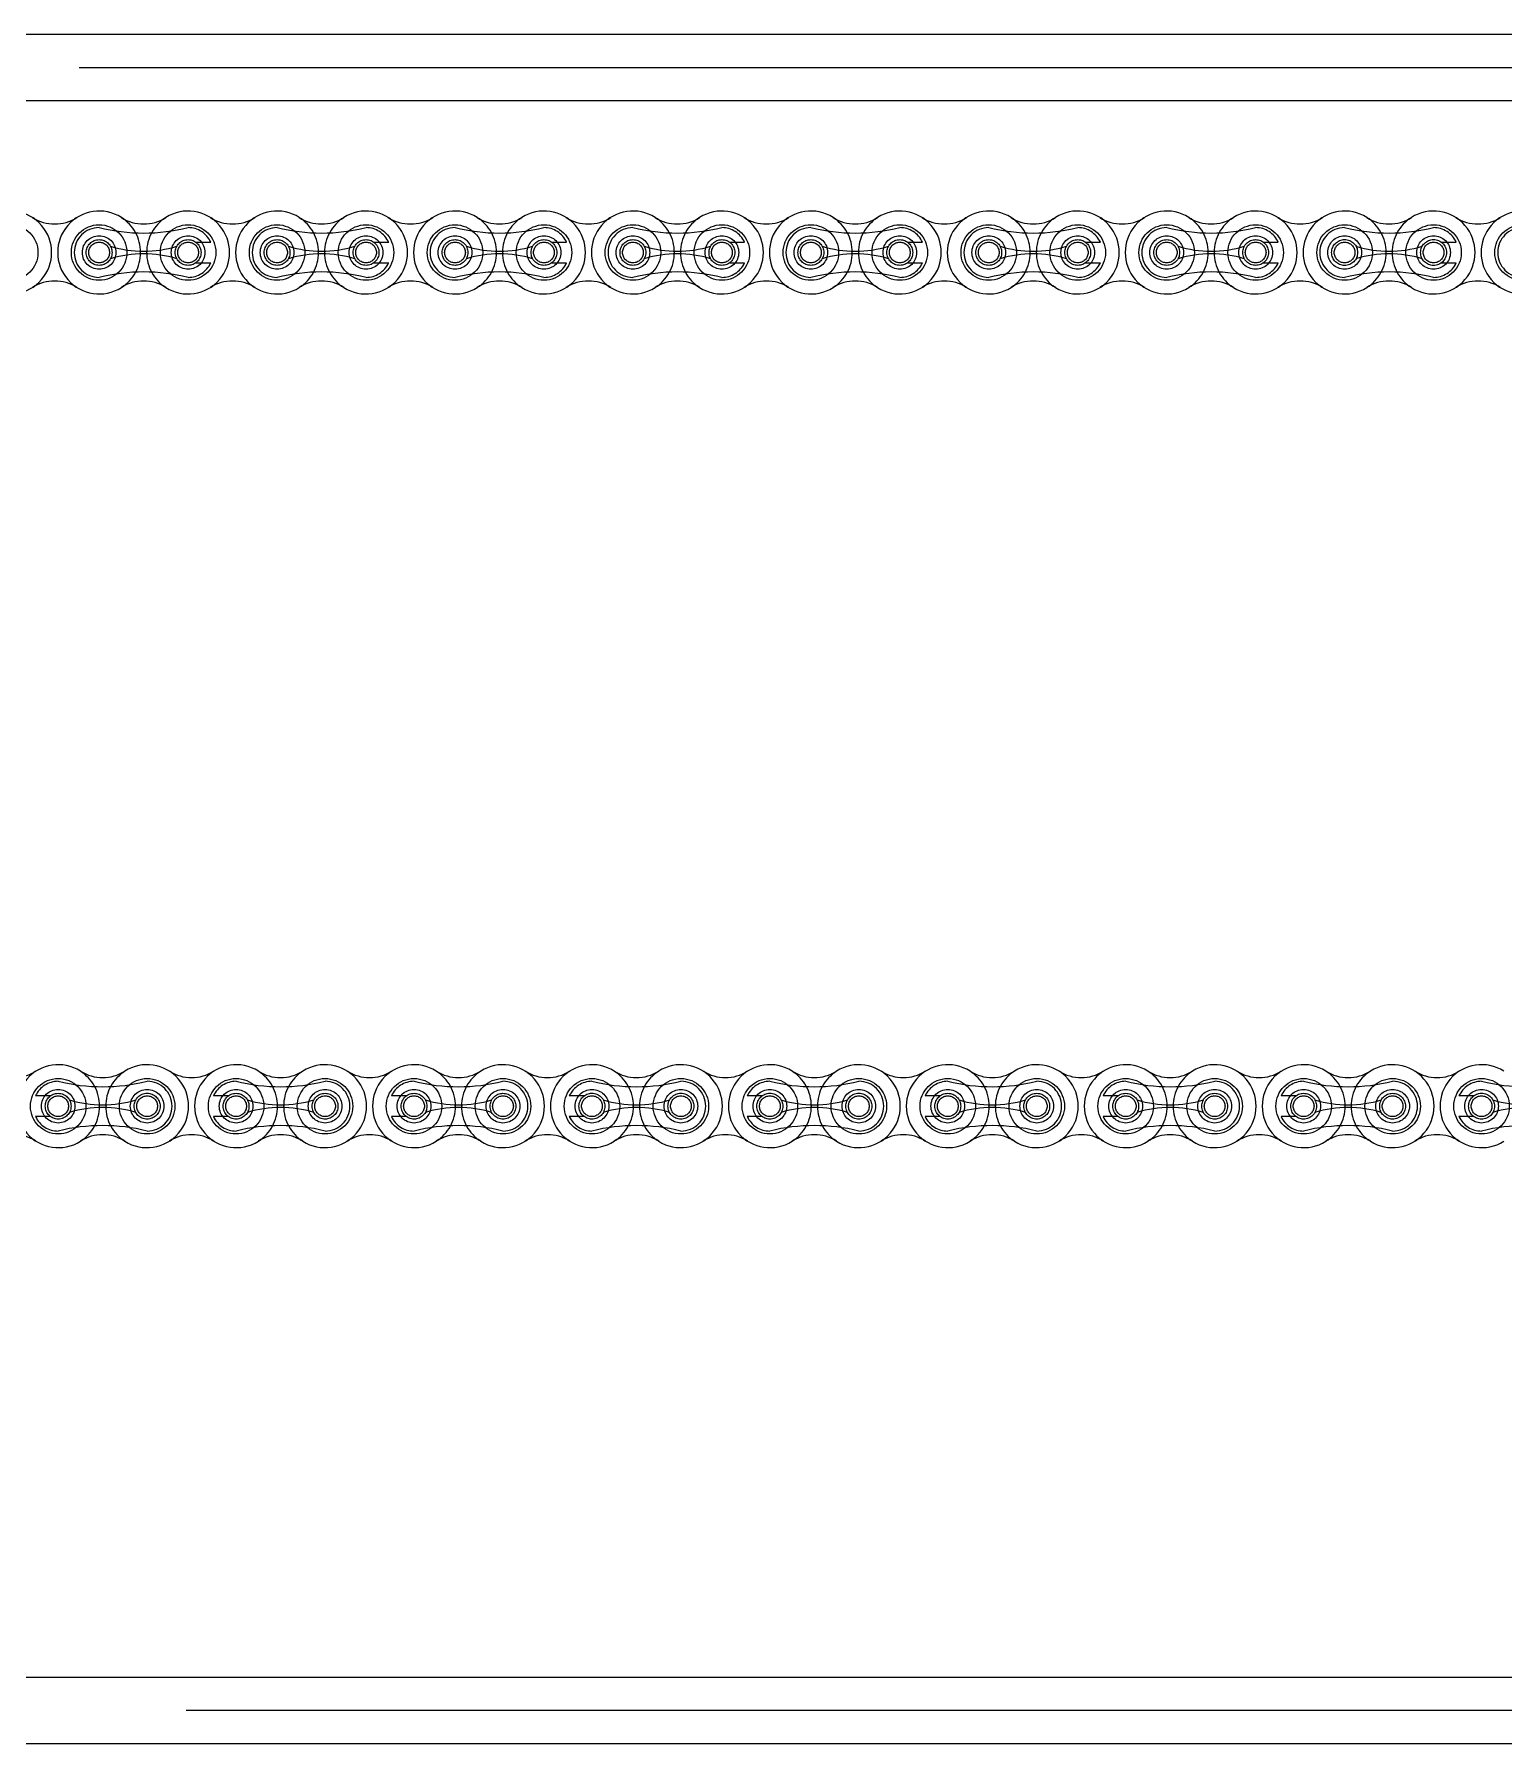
# Model space of a CAD drawing. Header units: metres. Extents: x 0 to 63075, y 0 to 44550.
# Drawn here: x 40320.8 to 40530.6, y 35022.3 to 35266.3 of the extents above; entities that cross this region are included whole.
import ezdxf

# ---------------------------------------------------------------- set-up
doc = ezdxf.new("R2010")
doc.units = ezdxf.units.M
doc.header["$LTSCALE"] = 75
doc.linetypes.add('HIDDEN2', pattern=[4.7625, 3.175, -1.5875])
for name, color, linetype in [('SDM', 7, 'Continuous'), ('SL4', 4, 'Continuous'), ('ST1', 7, 'HIDDEN2')]:
    doc.layers.add(name, color=color, linetype=linetype)

# ---------------------------------------------------------------- blocks, each defined once
blk = doc.blocks.new('A$C6e6623c1')
at = {"layer": 'SL4'}
for p, q in [((2339.74, 1725.35), (3664.71, 1725.35)), ((3664.71, 1715.82), (2339.74, 1715.82)), ((2387.24, 1490.88), (3617.21, 1490.88)), ((3617.21, 1481.35), (2387.24, 1481.35))]:
    blk.add_line(p, q, dxfattribs=at)
at = {"layer": 'ST1'}
for p, q in [((2339.74, 1720.59), (3664.71, 1720.59)), ((3664.71, 1715.82), (2339.74, 1715.82)), ((3070.78, 1695.67), (3072.91, 1695.67)), ((3096.18, 1695.67), (3098.31, 1695.67)), ((3121.58, 1695.67), (3123.71, 1695.67)), ((3146.98, 1695.67), (3149.11, 1695.67)), ((3172.38, 1695.67), (3174.51, 1695.67)), ((3197.78, 1695.67), (3199.91, 1695.67)), ((3223.18, 1695.67), (3225.31, 1695.67)), ((3248.58, 1695.67), (3250.71, 1695.67)), ((3070.78, 1692.71), (3072.91, 1692.71)), ((3096.18, 1692.71), (3098.31, 1692.71)), ((3121.58, 1692.71), (3123.71, 1692.71)), ((3146.98, 1692.71), (3149.11, 1692.71)), ((3172.38, 1692.71), (3174.51, 1692.71)), ((3197.78, 1692.71), (3199.91, 1692.71)), ((3223.18, 1692.71), (3225.31, 1692.71)), ((3248.58, 1692.71), (3250.71, 1692.71)), ((3050.02, 1573.83), (3047.9, 1573.83)), ((3075.42, 1573.83), (3073.3, 1573.83)), ((3100.82, 1573.83), (3098.7, 1573.83)), ((3126.22, 1573.83), (3124.1, 1573.83)), ((3151.62, 1573.83), (3149.5, 1573.83)), ((3177.02, 1573.83), (3174.9, 1573.83)), ((3202.42, 1573.83), (3200.3, 1573.83)), ((3227.82, 1573.83), (3225.7, 1573.83)), ((3253.22, 1573.83), (3251.1, 1573.83)), ((3050.02, 1570.88), (3047.9, 1570.88)), ((3075.42, 1570.88), (3073.3, 1570.88)), ((3100.82, 1570.88), (3098.7, 1570.88)), ((3126.22, 1570.88), (3124.1, 1570.88)), ((3151.62, 1570.88), (3149.5, 1570.88)), ((3177.02, 1570.88), (3174.9, 1570.88)), ((3202.42, 1570.88), (3200.3, 1570.88)), ((3227.82, 1570.88), (3225.7, 1570.88)), ((3253.22, 1570.88), (3251.1, 1570.88)), ((2339.74, 1490.88), (3664.71, 1490.88)), ((3664.71, 1486.11), (2339.74, 1486.11))]:
    blk.add_line(p, q, dxfattribs=at)
for centre, radius in [((3044.28, 1694.19), 3.96), ((3056.98, 1694.19), 3.96), ((3056.98, 1694.19), 2.4), ((3056.98, 1694.19), 1.84), ((3069.68, 1694.19), 3.96), ((3069.68, 1694.19), 2.4), ((3069.68, 1694.19), 1.84), ((3082.38, 1694.19), 3.96), ((3082.38, 1694.19), 2.4), ((3082.38, 1694.19), 1.84), ((3095.08, 1694.19), 3.96), ((3095.08, 1694.19), 2.4), ((3095.08, 1694.19), 1.84), ((3107.78, 1694.19), 3.96), ((3107.78, 1694.19), 2.4), ((3107.78, 1694.19), 1.84), ((3120.48, 1694.19), 3.96), ((3120.48, 1694.19), 2.4), ((3120.48, 1694.19), 1.84), ((3133.18, 1694.19), 3.96), ((3133.18, 1694.19), 2.4), ((3133.18, 1694.19), 1.84), ((3145.88, 1694.19), 3.96), ((3145.88, 1694.19), 2.4), ((3145.88, 1694.19), 1.84), ((3158.58, 1694.19), 3.96), ((3158.58, 1694.19), 2.4), ((3158.58, 1694.19), 1.84), ((3171.28, 1694.19), 3.96), ((3171.28, 1694.19), 2.4), ((3171.28, 1694.19), 1.84), ((3183.98, 1694.19), 3.96), ((3183.98, 1694.19), 2.4), ((3183.98, 1694.19), 1.84), ((3196.68, 1694.19), 3.96), ((3196.68, 1694.19), 2.4), ((3196.68, 1694.19), 1.84), ((3209.38, 1694.19), 3.96), ((3209.38, 1694.19), 2.4), ((3209.38, 1694.19), 1.84), ((3222.08, 1694.19), 3.96), ((3222.08, 1694.19), 2.4), ((3222.08, 1694.19), 1.84), ((3234.78, 1694.19), 3.96), ((3234.78, 1694.19), 2.4), ((3234.78, 1694.19), 1.85), ((3247.48, 1694.19), 3.96), ((3247.48, 1694.19), 2.4), ((3247.48, 1694.19), 1.85), ((3260.18, 1694.19), 3.96), ((3056.98, 1694.19), 1.48), ((3069.68, 1694.19), 1.48), ((3082.38, 1694.19), 1.48), ((3095.08, 1694.19), 1.48), ((3107.78, 1694.19), 1.48), ((3120.48, 1694.19), 1.48), ((3133.18, 1694.19), 1.48), ((3145.88, 1694.19), 1.48), ((3158.58, 1694.19), 1.48), ((3171.28, 1694.19), 1.48), ((3183.98, 1694.19), 1.48), ((3196.68, 1694.19), 1.48), ((3209.38, 1694.19), 1.48), ((3222.08, 1694.19), 1.48), ((3234.78, 1694.19), 1.48), ((3247.48, 1694.19), 1.48), ((3051.13, 1572.35), 3.96), ((3063.83, 1572.35), 3.96), ((3076.53, 1572.35), 3.96), ((3089.23, 1572.35), 3.96), ((3101.93, 1572.35), 3.96), ((3114.63, 1572.35), 3.96), ((3127.33, 1572.35), 3.96), ((3140.03, 1572.35), 3.96), ((3152.73, 1572.35), 3.96), ((3165.43, 1572.35), 3.96), ((3178.13, 1572.35), 3.96), ((3190.83, 1572.35), 3.96), ((3203.53, 1572.35), 3.96), ((3216.23, 1572.35), 3.96), ((3228.93, 1572.35), 3.96), ((3241.63, 1572.35), 3.96), ((3254.33, 1572.35), 3.96), ((3051.13, 1572.35), 2.4), ((3051.13, 1572.35), 1.84), ((3051.13, 1572.35), 1.48), ((3063.83, 1572.35), 2.4), ((3063.83, 1572.35), 1.85), ((3063.83, 1572.35), 1.48), ((3076.53, 1572.35), 2.4), ((3076.53, 1572.35), 1.84), ((3076.53, 1572.35), 1.48), ((3089.23, 1572.35), 2.4), ((3089.23, 1572.35), 1.84), ((3089.23, 1572.35), 1.48), ((3101.93, 1572.35), 2.4), ((3101.93, 1572.35), 1.84), ((3101.93, 1572.35), 1.48), ((3114.63, 1572.35), 2.4), ((3114.63, 1572.35), 1.84), ((3114.63, 1572.35), 1.48), ((3127.33, 1572.35), 2.4), ((3127.33, 1572.35), 1.85), ((3127.33, 1572.35), 1.48), ((3140.03, 1572.35), 2.4), ((3140.03, 1572.35), 1.85), ((3140.03, 1572.35), 1.48), ((3152.73, 1572.35), 2.4), ((3152.73, 1572.35), 1.85), ((3152.73, 1572.35), 1.48), ((3165.43, 1572.35), 2.4), ((3165.43, 1572.35), 1.85), ((3165.43, 1572.35), 1.48), ((3178.13, 1572.35), 2.4), ((3178.13, 1572.35), 1.84), ((3178.13, 1572.35), 1.48), ((3190.83, 1572.35), 2.4), ((3190.83, 1572.35), 1.84), ((3190.83, 1572.35), 1.48), ((3203.53, 1572.35), 2.4), ((3203.53, 1572.35), 1.84), ((3203.53, 1572.35), 1.48), ((3216.23, 1572.35), 2.4), ((3216.23, 1572.35), 1.84), ((3216.23, 1572.35), 1.48), ((3228.93, 1572.35), 2.4), ((3228.93, 1572.35), 1.84), ((3228.93, 1572.35), 1.48), ((3241.63, 1572.35), 2.4), ((3241.63, 1572.35), 1.84), ((3241.63, 1572.35), 1.48), ((3254.33, 1572.35), 2.4), ((3254.33, 1572.35), 1.85), ((3254.33, 1572.35), 1.48)]:
    blk.add_circle(centre, radius, dxfattribs=at)
for centre, radius, start, end in [((3044.28, 1694.19), 5.92, 237.5667, 122.4333), ((3050.63, 1704.18), 5.92, 237.5667, 302.4333), ((3056.98, 1694.19), 5.92, 57.5667, 302.4333), ((3063.33, 1704.18), 5.92, 237.5667, 302.4333), ((3056.98, 1694.19), 5.92, 302.4332, 57.5668), ((3069.68, 1694.19), 5.92, 122.4332, 237.5668), ((3069.68, 1694.19), 5.92, 237.5667, 122.4333), ((3076.03, 1704.18), 5.92, 237.5667, 302.4333), ((3082.38, 1694.19), 5.92, 57.5667, 302.4333), ((3088.73, 1704.18), 5.92, 237.5667, 302.4333), ((3082.38, 1694.19), 5.92, 302.4332, 57.5668), ((3095.08, 1694.19), 5.92, 122.4332, 237.5668), ((3095.08, 1694.19), 5.92, 237.5667, 122.4333), ((3101.43, 1704.18), 5.92, 237.5667, 302.4333), ((3107.78, 1694.19), 5.92, 57.5667, 302.4333), ((3114.13, 1704.18), 5.92, 237.5667, 302.4333), ((3107.78, 1694.19), 5.92, 302.4332, 57.5668), ((3120.48, 1694.19), 5.92, 122.4332, 237.5668), ((3120.48, 1694.19), 5.92, 237.5667, 122.4333), ((3126.83, 1704.18), 5.92, 237.5667, 302.4333), ((3133.18, 1694.19), 5.92, 57.5667, 302.4333), ((3139.53, 1704.18), 5.92, 237.5667, 302.4333), ((3133.18, 1694.19), 5.92, 302.4332, 57.5668), ((3145.88, 1694.19), 5.92, 122.4332, 237.5668), ((3145.88, 1694.19), 5.92, 237.5667, 122.4333), ((3152.23, 1704.18), 5.92, 237.5667, 302.4333), ((3158.58, 1694.19), 5.92, 57.5667, 302.4333), ((3164.93, 1704.18), 5.92, 237.5667, 302.4333), ((3158.58, 1694.19), 5.92, 302.4332, 57.5668), ((3171.28, 1694.19), 5.92, 122.4332, 237.5668), ((3171.28, 1694.19), 5.92, 237.5667, 122.4333), ((3177.63, 1704.18), 5.92, 237.5667, 302.4333), ((3183.98, 1694.19), 5.92, 57.5667, 302.4333), ((3190.33, 1704.18), 5.92, 237.5667, 302.4333), ((3183.98, 1694.19), 5.92, 302.4332, 57.5668), ((3196.68, 1694.19), 5.92, 122.4332, 237.5668), ((3196.68, 1694.19), 5.92, 237.5667, 122.4333), ((3203.03, 1704.18), 5.92, 237.5667, 302.4333), ((3209.38, 1694.19), 5.92, 57.5667, 302.4333), ((3215.73, 1704.18), 5.92, 237.5667, 302.4333), ((3209.38, 1694.19), 5.92, 302.4332, 57.5668), ((3222.08, 1694.19), 5.92, 122.4332, 237.5668), ((3222.08, 1694.19), 5.92, 237.5667, 122.4333), ((3228.43, 1704.18), 5.92, 237.5667, 302.4333), ((3234.78, 1694.19), 5.92, 57.5667, 302.4333), ((3241.13, 1704.18), 5.92, 237.5667, 302.4333), ((3234.78, 1694.19), 5.92, 302.4332, 57.5668), ((3247.48, 1694.19), 5.92, 122.4332, 237.5668), ((3247.48, 1694.19), 5.92, 237.5667, 122.4333), ((3253.83, 1704.18), 5.92, 237.5667, 302.4333), ((3260.18, 1694.19), 5.92, 57.5667, 302.4333), ((3056.98, 1694.19), 3.55, 90, 270), ((3063.33, 1723.29), 26.32, 256.0401, 283.9599), ((3069.68, 1694.19), 3.55, 24.5534, 90), ((3082.38, 1694.19), 3.55, 90, 270), ((3088.73, 1723.29), 26.32, 256.0401, 283.9599), ((3095.08, 1694.19), 3.55, 24.5534, 90), ((3107.78, 1694.19), 3.55, 90, 270), ((3114.13, 1723.29), 26.32, 256.0401, 283.9599), ((3120.48, 1694.19), 3.55, 24.5534, 90), ((3133.18, 1694.19), 3.55, 90, 270), ((3139.53, 1723.29), 26.32, 256.0401, 283.9599), ((3145.88, 1694.19), 3.55, 24.5534, 90), ((3158.58, 1694.19), 3.55, 90, 270), ((3164.93, 1723.29), 26.32, 256.0401, 283.9599), ((3171.28, 1694.19), 3.55, 24.5534, 90), ((3183.98, 1694.19), 3.55, 90, 270), ((3190.33, 1723.29), 26.32, 256.0401, 283.9599), ((3196.68, 1694.19), 3.55, 24.5534, 90), ((3209.38, 1694.19), 3.55, 90, 270), ((3215.73, 1723.29), 26.32, 256.0401, 283.9599), ((3222.08, 1694.19), 3.55, 24.5534, 90), ((3234.78, 1694.19), 3.55, 90, 270), ((3241.13, 1723.29), 26.32, 256.0401, 283.9599), ((3247.48, 1694.19), 3.55, 24.5534, 90), ((3260.18, 1694.19), 3.55, 90, 270), ((3063.33, 1710.54), 16.17, 252.993, 287.007), ((3063.33, 1677.84), 16.17, 72.993, 107.007), ((3088.73, 1710.54), 16.17, 252.993, 287.007), ((3088.73, 1677.84), 16.17, 72.993, 107.007), ((3114.13, 1710.54), 16.17, 252.993, 287.007), ((3114.13, 1677.84), 16.17, 72.993, 107.007), ((3139.53, 1710.54), 16.17, 252.993, 287.007), ((3139.53, 1677.84), 16.17, 72.993, 107.007), ((3164.93, 1710.54), 16.17, 252.993, 287.007), ((3164.93, 1677.84), 16.17, 72.993, 107.007), ((3190.33, 1710.54), 16.17, 252.993, 287.007), ((3190.33, 1677.84), 16.17, 72.993, 107.007), ((3215.73, 1710.54), 16.17, 252.993, 287.007), ((3215.73, 1677.84), 16.17, 72.993, 107.007), ((3241.13, 1710.54), 16.17, 252.993, 287.007), ((3241.13, 1677.84), 16.17, 72.993, 107.007), ((3063.33, 1665.09), 26.32, 76.0401, 103.9599), ((3069.68, 1694.19), 3.55, 270, 335.4466), ((3088.73, 1665.09), 26.32, 76.0401, 103.9599), ((3095.08, 1694.19), 3.55, 270, 335.4466), ((3114.13, 1665.09), 26.32, 76.0401, 103.9599), ((3120.48, 1694.19), 3.55, 270, 335.4466), ((3139.53, 1665.09), 26.32, 76.0401, 103.9599), ((3145.88, 1694.19), 3.55, 270, 335.4466), ((3164.93, 1665.09), 26.32, 76.0401, 103.9599), ((3171.28, 1694.19), 3.55, 270, 335.4466), ((3190.33, 1665.09), 26.32, 76.0401, 103.9599), ((3196.68, 1694.19), 3.55, 270, 335.4466), ((3215.73, 1665.09), 26.32, 76.0401, 103.9599), ((3222.08, 1694.19), 3.55, 270, 335.4466), ((3241.13, 1665.09), 26.32, 76.0401, 103.9599), ((3247.48, 1694.19), 3.55, 270, 335.4466), ((3050.63, 1684.2), 5.92, 57.5667, 122.4333), ((3063.33, 1684.2), 5.92, 57.5667, 122.4333), ((3076.03, 1684.2), 5.92, 57.5667, 122.4333), ((3088.73, 1684.2), 5.92, 57.5667, 122.4333), ((3101.43, 1684.2), 5.92, 57.5667, 122.4333), ((3114.13, 1684.2), 5.92, 57.5667, 122.4333), ((3126.83, 1684.2), 5.92, 57.5667, 122.4333), ((3139.53, 1684.2), 5.92, 57.5667, 122.4333), ((3152.23, 1684.2), 5.92, 57.5667, 122.4333), ((3164.93, 1684.2), 5.92, 57.5667, 122.4333), ((3177.63, 1684.2), 5.92, 57.5667, 122.4333), ((3190.33, 1684.2), 5.92, 57.5667, 122.4333), ((3203.03, 1684.2), 5.92, 57.5667, 122.4333), ((3215.73, 1684.2), 5.92, 57.5667, 122.4333), ((3228.43, 1684.2), 5.92, 57.5667, 122.4333), ((3241.13, 1684.2), 5.92, 57.5667, 122.4333), ((3253.83, 1684.2), 5.92, 57.5667, 122.4333), ((3044.78, 1582.35), 5.92, 237.5667, 302.4333), ((3051.13, 1572.35), 5.92, 57.5667, 302.4333), ((3057.48, 1582.35), 5.92, 237.5667, 302.4333), ((3051.13, 1572.35), 5.92, 302.4332, 57.5668), ((3063.83, 1572.35), 5.92, 122.4332, 237.5668), ((3063.83, 1572.35), 5.92, 237.5667, 122.4333), ((3070.18, 1582.35), 5.92, 237.5667, 302.4333), ((3076.53, 1572.35), 5.92, 57.5667, 302.4333), ((3082.88, 1582.35), 5.92, 237.5667, 302.4333), ((3076.53, 1572.35), 5.92, 302.4332, 57.5668), ((3089.23, 1572.35), 5.92, 122.4332, 237.5668), ((3089.23, 1572.35), 5.92, 237.5667, 122.4333), ((3095.58, 1582.35), 5.92, 237.5667, 302.4333), ((3101.93, 1572.35), 5.92, 57.5667, 302.4333), ((3108.28, 1582.35), 5.92, 237.5667, 302.4333), ((3101.93, 1572.35), 5.92, 302.4332, 57.5668), ((3114.63, 1572.35), 5.92, 122.4332, 237.5668), ((3114.63, 1572.35), 5.92, 237.5667, 122.4333), ((3120.98, 1582.35), 5.92, 237.5667, 302.4333), ((3127.33, 1572.35), 5.92, 57.5667, 302.4333), ((3133.68, 1582.35), 5.92, 237.5667, 302.4333), ((3127.33, 1572.35), 5.92, 302.4332, 57.5668), ((3140.03, 1572.35), 5.92, 122.4332, 237.5668), ((3140.03, 1572.35), 5.92, 237.5667, 122.4333), ((3146.38, 1582.35), 5.92, 237.5667, 302.4333), ((3152.73, 1572.35), 5.92, 57.5667, 302.4333), ((3159.08, 1582.35), 5.92, 237.5667, 302.4333), ((3152.73, 1572.35), 5.92, 302.4332, 57.5668), ((3165.43, 1572.35), 5.92, 122.4332, 237.5668), ((3165.43, 1572.35), 5.92, 237.5667, 122.4333), ((3171.78, 1582.35), 5.92, 237.5667, 302.4333), ((3178.13, 1572.35), 5.92, 57.5667, 302.4333), ((3184.48, 1582.35), 5.92, 237.5667, 302.4333), ((3178.13, 1572.35), 5.92, 302.4332, 57.5668), ((3190.83, 1572.35), 5.92, 122.4332, 237.5668), ((3190.83, 1572.35), 5.92, 237.5667, 122.4333), ((3197.18, 1582.35), 5.92, 237.5667, 302.4333), ((3203.53, 1572.35), 5.92, 57.5667, 302.4333), ((3209.88, 1582.35), 5.92, 237.5667, 302.4333), ((3203.53, 1572.35), 5.92, 302.4332, 57.5668), ((3216.23, 1572.35), 5.92, 122.4332, 237.5668), ((3216.23, 1572.35), 5.92, 237.5667, 122.4333), ((3222.58, 1582.35), 5.92, 237.5667, 302.4333), ((3228.93, 1572.35), 5.92, 57.5667, 302.4333), ((3235.28, 1582.35), 5.92, 237.5667, 302.4333), ((3228.93, 1572.35), 5.92, 302.4332, 57.5668), ((3241.63, 1572.35), 5.92, 122.4332, 237.5668), ((3241.63, 1572.35), 5.92, 237.5667, 122.4333), ((3247.98, 1582.35), 5.92, 237.5667, 302.4333), ((3254.33, 1572.35), 5.92, 57.5667, 302.4333), ((3051.13, 1572.35), 3.55, 90, 155.4466), ((3057.48, 1601.45), 26.32, 256.0401, 283.9599), ((3063.83, 1572.35), 3.55, 270, 90), ((3076.53, 1572.35), 3.55, 90, 155.4466), ((3082.88, 1601.45), 26.32, 256.0401, 283.9599), ((3089.23, 1572.35), 3.55, 270, 90), ((3101.93, 1572.35), 3.55, 90, 155.4466), ((3108.28, 1601.45), 26.32, 256.0401, 283.9599), ((3114.63, 1572.35), 3.55, 270, 90), ((3127.33, 1572.35), 3.55, 90, 155.4466), ((3133.68, 1601.45), 26.32, 256.0401, 283.9599), ((3140.03, 1572.35), 3.55, 270, 90), ((3152.73, 1572.35), 3.55, 90, 155.4466), ((3159.08, 1601.45), 26.32, 256.0401, 283.9599), ((3165.43, 1572.35), 3.55, 270, 90), ((3178.13, 1572.35), 3.55, 90, 155.4466), ((3184.48, 1601.45), 26.32, 256.0401, 283.9599), ((3190.83, 1572.35), 3.55, 270, 90), ((3203.53, 1572.35), 3.55, 90, 155.4466), ((3209.88, 1601.45), 26.32, 256.0401, 283.9599), ((3216.23, 1572.35), 3.55, 270, 90), ((3228.93, 1572.35), 3.55, 90, 155.4466), ((3235.28, 1601.45), 26.32, 256.0401, 283.9599), ((3241.63, 1572.35), 3.55, 270, 90), ((3254.33, 1572.35), 3.55, 90, 155.4466), ((3260.68, 1601.45), 26.32, 256.0401, 283.9599), ((3057.48, 1588.71), 16.17, 252.993, 287.007), ((3057.48, 1556), 16.17, 72.993, 107.007), ((3082.88, 1588.71), 16.17, 252.993, 287.007), ((3082.88, 1556), 16.17, 72.993, 107.007), ((3108.28, 1588.71), 16.17, 252.993, 287.007), ((3108.28, 1556), 16.17, 72.993, 107.007), ((3133.68, 1588.71), 16.17, 252.993, 287.007), ((3133.68, 1556), 16.17, 72.993, 107.007), ((3159.08, 1588.71), 16.17, 252.993, 287.007), ((3159.08, 1556), 16.17, 72.993, 107.007), ((3184.48, 1588.71), 16.17, 252.993, 287.007), ((3184.48, 1556), 16.17, 72.993, 107.007), ((3209.88, 1588.71), 16.17, 252.993, 287.007), ((3209.88, 1556), 16.17, 72.993, 107.007), ((3235.28, 1588.71), 16.17, 252.993, 287.007), ((3235.28, 1556), 16.17, 72.993, 107.007), ((3260.68, 1588.71), 16.17, 252.993, 287.007), ((3260.68, 1556), 16.17, 72.993, 107.007), ((3051.13, 1572.35), 3.55, 204.5534, 270), ((3057.48, 1543.26), 26.32, 76.0401, 103.9599), ((3076.53, 1572.35), 3.55, 204.5534, 270), ((3082.88, 1543.26), 26.32, 76.0401, 103.9599), ((3101.93, 1572.35), 3.55, 204.5534, 270), ((3108.28, 1543.26), 26.32, 76.0401, 103.9599), ((3127.33, 1572.35), 3.55, 204.5534, 270), ((3133.68, 1543.26), 26.32, 76.0401, 103.9599), ((3152.73, 1572.35), 3.55, 204.5534, 270), ((3159.08, 1543.26), 26.32, 76.0401, 103.9599), ((3178.13, 1572.35), 3.55, 204.5534, 270), ((3184.48, 1543.26), 26.32, 76.0401, 103.9599), ((3203.53, 1572.35), 3.55, 204.5534, 270), ((3209.88, 1543.26), 26.32, 76.0401, 103.9599), ((3228.93, 1572.35), 3.55, 204.5534, 270), ((3235.28, 1543.26), 26.32, 76.0401, 103.9599), ((3254.33, 1572.35), 3.55, 204.5534, 270), ((3260.68, 1543.26), 26.32, 76.0401, 103.9599), ((3044.78, 1562.36), 5.92, 57.5667, 122.4333), ((3057.48, 1562.36), 5.92, 57.5667, 122.4333), ((3070.18, 1562.36), 5.92, 57.5667, 122.4333), ((3082.88, 1562.36), 5.92, 57.5667, 122.4333), ((3095.58, 1562.36), 5.92, 57.5667, 122.4333), ((3108.28, 1562.36), 5.92, 57.5667, 122.4333), ((3120.98, 1562.36), 5.92, 57.5667, 122.4333), ((3133.68, 1562.36), 5.92, 57.5667, 122.4333), ((3146.38, 1562.36), 5.92, 57.5667, 122.4333), ((3159.08, 1562.36), 5.92, 57.5667, 122.4333), ((3171.78, 1562.36), 5.92, 57.5667, 122.4333), ((3184.48, 1562.36), 5.92, 57.5667, 122.4333), ((3197.18, 1562.36), 5.92, 57.5667, 122.4333), ((3209.88, 1562.36), 5.92, 57.5667, 122.4333), ((3222.58, 1562.36), 5.92, 57.5667, 122.4333), ((3235.28, 1562.36), 5.92, 57.5667, 122.4333), ((3247.98, 1562.36), 5.92, 57.5667, 122.4333)]:
    blk.add_arc(centre, radius, start, end, dxfattribs=at)

msp = doc.modelspace()

# ---------------------------------------------------------------- block references
at = {"layer": 'SDM'}
msp.add_blockref('A$C6e6623c1', (37273.13, 33540.92), dxfattribs=at)

doc.saveas('drawing.dxf')
